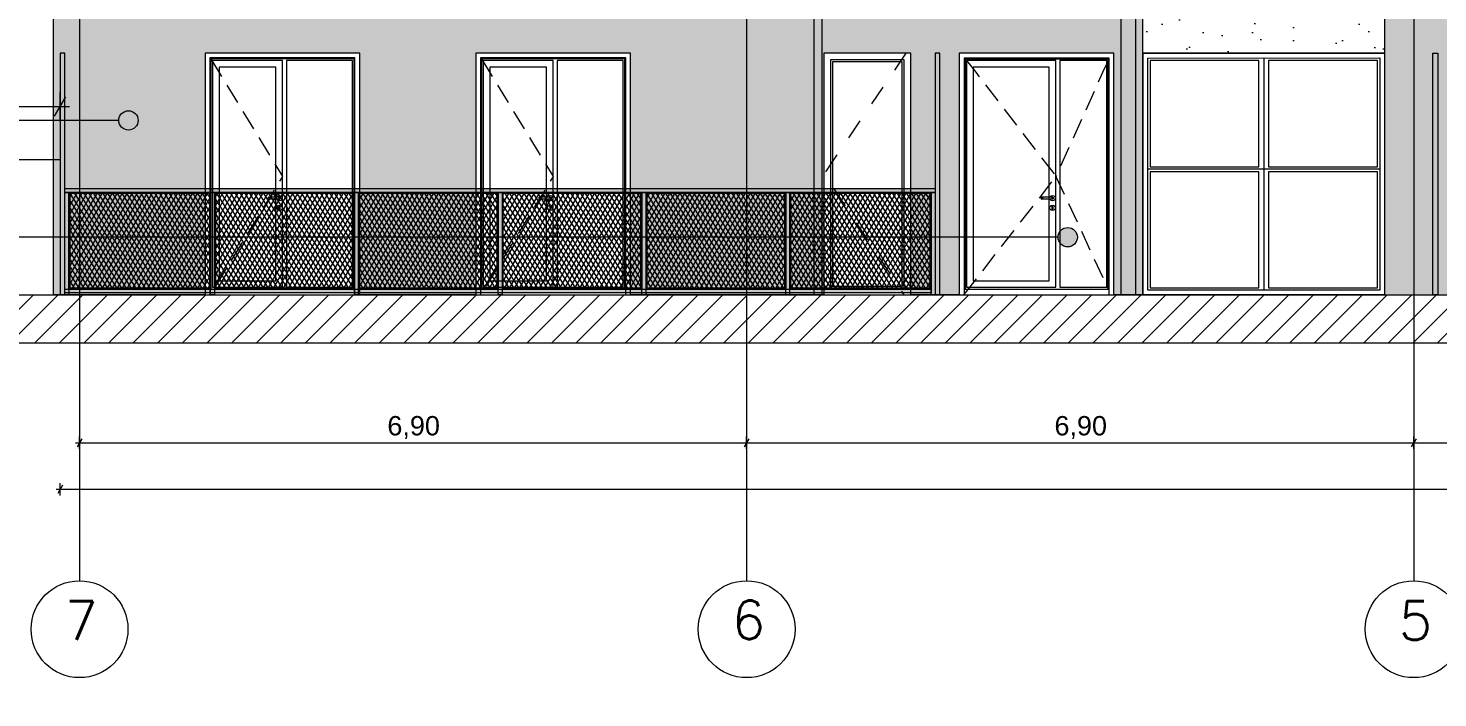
# Model space of a CAD drawing. Header units: metres. Extents: x 476297 to 476657, y 4620828 to 4621206.
# Drawn here: x 476609.47 to 476624.05, y 4621071.78 to 4621078.7 of the extents above; entities that cross this region are included whole.
import ezdxf

# ---------------------------------------------------------------- set-up
doc = ezdxf.new("R2010")
doc.units = ezdxf.units.M
doc.header["$MEASUREMENT"] = 0
doc.set_wipeout_variables(frame=1)
for name, pattern in [('Dashed', [0.423333, 0.211667, -0.211667]), ('Hidden Line', [0.3175, 0.211667, -0.105833]), ('Wipeout_Contour', [1, 0, -1])]:
    doc.linetypes.add(name, pattern=pattern)
for name, color, linetype in [('0_Pen_No__250', 7, 'Continuous'), ('0_Pen_No__7', 7, 'Continuous'), ('2D Drafting - General_Pen_No__7', 7, 'Continuous'), ('a-iataki_Pen_No__5_Pen_No__5', 7, 'Continuous'), ('New2D Drafting - General', 7, 'Continuous'), ('New2D Drafting - General_Pen_No__30_Pen_No__9_Pen_No__9', 7, 'Continuous'), ('NewStructural - Bearing', 7, 'Continuous'), ('Structural - Bearing_Pen_No__7_Pen_No__7', 7, 'Continuous'), ('zoma', 7, 'Continuous'), ('zoma_Pen_No__5', 7, 'Continuous'), ('zoma_Pen_No__5_Pen_No__5', 7, 'Continuous')]:
    doc.layers.add(name, color=color, linetype=linetype)
doc.styles.add('GENERATED_STYLE_2', font='arial.ttf')
doc.linetypes.add('Break', pattern='A,0,[1,A-1 áƒ¡áƒ\x90áƒ®áƒšáƒ˜ - áƒ›áƒ¨áƒ”áƒœáƒ”áƒ‘áƒšáƒ”áƒ‘áƒ¡1.Shx,S=0.015679,R=0,X=0,Y=0],-1.975557,0', length=1.975557)
doc.dimstyles.new('GENERATED_STYLE__1', dxfattribs={"dimtxt": 0.2, "dimasz": 0.064421, "dimexe": 0.18, "dimexo": 0.003, "dimgap": 0.09, "dimtad": 1, "dimtih": 1, "dimtoh": 1, "dimzin": 0, "dimdsep": 46, "dimtxsty": 'GENERATED_STYLE_2', "dimblk": 'ARROWHEAD_2', "dimblk1": 'ARROWHEAD_2', "dimblk2": 'ARROWHEAD_2', "dimcen": 0.09, "dimclrd": 142, "dimclre": 142, "dimclrt": 142, "dimadec": 0, "dimazin": 0, "dimtfac": 1, "dimtdec": 4, "dimtmove": 0, "dimatfit": 3, "dimfxl": 1, "dimtolj": 1, "dimtzin": 0, "dimarcsym": 0})
doc.dimstyles.new('GENERATED_STYLE__3', dxfattribs={"dimtxt": 0.3, "dimasz": 0.152, "dimexe": 0.18, "dimexo": 0.003, "dimgap": 0.09, "dimtad": 1, "dimtih": 1, "dimtoh": 1, "dimzin": 0, "dimdsep": 46, "dimtxsty": 'GENERATED_STYLE_2', "dimblk": 'ARROWHEAD_2', "dimblk1": 'ARROWHEAD_2', "dimblk2": 'ARROWHEAD_2', "dimcen": 0.09, "dimclrd": 1, "dimclre": 1, "dimclrt": 1, "dimadec": 0, "dimazin": 0, "dimtfac": 1, "dimtdec": 4, "dimtmove": 0, "dimatfit": 3, "dimfxl": 1, "dimtolj": 1, "dimtzin": 0, "dimarcsym": 0})
pattern_1 = [(60, (476844.52715, 4621385.791044), (-0.038971143, 0.0225), []), (122.833095, (476844.52715, 4621385.791044), (0.0368060797, 0.01875), [])]

# ---------------------------------------------------------------- blocks, each defined once
blk = doc.blocks.new('*D28', base_point=(476844.527, 4621385.791))
at = {"layer": 'zoma', "color": 142, "linetype": 'Continuous', "lineweight": 0, "transparency": 16777216}
for p, q in [((476610.021, 4621074.458), (476609.972, 4621074.373)), ((476609.997, 4621074.352), (476609.997, 4621074.479)), ((476616.921, 4621074.458), (476616.872, 4621074.373)), ((476616.897, 4621074.352), (476616.897, 4621074.479)), ((476609.955, 4621074.415), (476609.997, 4621074.415)), ((476609.997, 4621074.415), (476616.897, 4621074.415))]:
    blk.add_line(p, q, dxfattribs=at)
at = {"layer": 'zoma', "color": 142, "lineweight": 0, "transparency": 16777216, "insert": (476613.181, 4621074.455), "char_height": 0.2, "attachment_point": 7, "style": 'GENERATED_STYLE_2'}
blk.add_mtext('\\A1;{\\pql;\\fArial CYR|b0|i0|c204|p34;6,90}', dxfattribs=at)
blk = doc.blocks.new('ARROWHEAD_2')
at = {"color": 0, "linetype": 'Continuous', "lineweight": 0}
for p, q in [((0, 0), (-1, 0)), ((-0.378, -0.655), (0.378, 0.655))]:
    blk.add_line(p, q, dxfattribs=at)
blk = doc.blocks.new('*D29', base_point=(476844.527, 4621385.791))
at = {"layer": 'zoma', "color": 142, "linetype": 'Continuous', "lineweight": 0, "transparency": 16777216}
for p, q in [((476616.921, 4621074.458), (476616.872, 4621074.373)), ((476616.897, 4621074.352), (476616.897, 4621074.479)), ((476623.821, 4621074.458), (476623.772, 4621074.373)), ((476623.797, 4621074.352), (476623.797, 4621074.479)), ((476616.897, 4621074.415), (476623.797, 4621074.415))]:
    blk.add_line(p, q, dxfattribs=at)
at = {"layer": 'zoma', "color": 142, "lineweight": 0, "transparency": 16777216, "insert": (476620.081, 4621074.455), "char_height": 0.2, "attachment_point": 7, "style": 'GENERATED_STYLE_2'}
blk.add_mtext('\\A1;{\\pql;\\fArial CYR|b0|i0|c204|p34;6,90}', dxfattribs=at)
blk = doc.blocks.new('*D30', base_point=(476844.527, 4621385.791))
at = {"layer": 'zoma', "color": 142, "linetype": 'Continuous', "lineweight": 0, "transparency": 16777216}
for p, q in [((476623.821, 4621074.458), (476623.772, 4621074.373)), ((476623.797, 4621074.352), (476623.797, 4621074.479)), ((476630.721, 4621074.458), (476630.672, 4621074.373)), ((476630.697, 4621074.352), (476630.697, 4621074.479)), ((476623.797, 4621074.415), (476630.697, 4621074.415))]:
    blk.add_line(p, q, dxfattribs=at)
at = {"layer": 'zoma', "color": 142, "lineweight": 0, "transparency": 16777216, "insert": (476626.981, 4621074.455), "char_height": 0.2, "attachment_point": 7, "style": 'GENERATED_STYLE_2'}
blk.add_mtext('\\A1;{\\pql;\\fArial CYR|b0|i0|c204|p34;6,90}', dxfattribs=at)
blk = doc.blocks.new('*D34', base_point=(476844.527, 4621385.791))
at = {"layer": 'zoma', "color": 142, "linetype": 'Continuous', "lineweight": 0, "transparency": 16777216}
for p, q in [((476609.755, 4621073.935), (476609.797, 4621073.935)), ((476609.821, 4621073.977), (476609.772, 4621073.892)), ((476609.797, 4621073.871), (476609.797, 4621073.998)), ((476609.797, 4621073.935), (476651.597, 4621073.935)), ((476651.572, 4621073.892), (476651.621, 4621073.977)), ((476651.597, 4621073.871), (476651.597, 4621073.998)), ((476651.597, 4621073.935), (476651.638, 4621073.935))]:
    blk.add_line(p, q, dxfattribs=at)
at = {"layer": 'zoma', "color": 142, "lineweight": 0, "transparency": 16777216, "insert": (476630.355, 4621073.975), "char_height": 0.2, "attachment_point": 7, "style": 'GENERATED_STYLE_2'}
blk.add_mtext('\\A1;{\\pql;\\fArial CYR|b0|i0|c204|p34;41,80}', dxfattribs=at)
blk = doc.blocks.new('*D35', base_point=(476844.527, 4621385.791))
at = {"layer": 'zoma', "color": 1, "linetype": 'Continuous', "lineweight": 0, "transparency": 16777216}
for p, q in [((476606.981, 4621077.993), (476606.866, 4621077.793)), ((476606.923, 4621077.743), (476606.923, 4621078.043)), ((476609.739, 4621077.793), (476609.854, 4621077.993)), ((476609.797, 4621077.743), (476609.797, 4621078.043)), ((476606.826, 4621077.893), (476606.923, 4621077.893)), ((476606.923, 4621077.893), (476609.797, 4621077.893)), ((476609.797, 4621077.893), (476609.894, 4621077.893))]:
    blk.add_line(p, q, dxfattribs=at)
at = {"layer": 'zoma', "color": 1, "lineweight": 0, "transparency": 16777216, "insert": (476607.847, 4621077.953), "char_height": 0.3, "attachment_point": 7, "style": 'GENERATED_STYLE_2'}
blk.add_mtext('\\A1;{\\pql;\\fArial CYR|b0|i0|c204|p34;14.08}', dxfattribs=at)
blk = doc.blocks.new('Line_18', base_point=(476620.218, 4621076.542))
at = {"layer": 'zoma_Pen_No__5', "linetype": 'Continuous', "lineweight": 0}
blk.add_hatch(color=142, dxfattribs=at).paths.add_polyline_path([(476620.118, 4621076.542), (476620.125, 4621076.503), (476620.147, 4621076.471), (476620.179, 4621076.449), (476620.218, 4621076.442), (476620.256, 4621076.449), (476620.288, 4621076.471), (476620.31, 4621076.503), (476620.318, 4621076.542), (476620.31, 4621076.58), (476620.288, 4621076.612), (476620.256, 4621076.634), (476620.218, 4621076.642), (476620.179, 4621076.634), (476620.147, 4621076.612), (476620.125, 4621076.58)])
at = {"layer": 'zoma_Pen_No__5', "color": 142, "linetype": 'Continuous', "lineweight": 0}
blk.add_line((476620.118, 4621076.542), (476601.154, 4621076.542), dxfattribs=at)
blk.add_circle((476620.218, 4621076.542), 0.1, dxfattribs=at)
blk = doc.blocks.new('Line_54', base_point=(476610.503, 4621077.751))
at = {"layer": 'zoma_Pen_No__5', "linetype": 'Continuous', "lineweight": 0}
blk.add_hatch(color=142, dxfattribs=at).paths.add_polyline_path([(476610.403, 4621077.751), (476610.41, 4621077.712), (476610.432, 4621077.68), (476610.465, 4621077.658), (476610.503, 4621077.651), (476610.541, 4621077.658), (476610.574, 4621077.68), (476610.595, 4621077.712), (476610.603, 4621077.751), (476610.595, 4621077.789), (476610.574, 4621077.821), (476610.541, 4621077.843), (476610.503, 4621077.851), (476610.465, 4621077.843), (476610.432, 4621077.821), (476610.41, 4621077.789)])
at = {"layer": 'zoma_Pen_No__5', "color": 142, "linetype": 'Continuous', "lineweight": 0}
blk.add_line((476610.403, 4621077.751), (476601.184, 4621077.751), dxfattribs=at)
blk.add_circle((476610.503, 4621077.751), 0.1, dxfattribs=at)

msp = doc.modelspace()

# ---------------------------------------------------------------- hatches: boundary and pattern name
at = {"layer": '0_Pen_No__250', "linetype": 'Continuous', "lineweight": 0}
msp.add_hatch(color=250, dxfattribs=at).paths.add_polyline_path([(476617.676, 4621075.946), (476617.596, 4621075.946), (476617.596, 4621082.371), (476617.676, 4621082.371)])
at = {"layer": '2D Drafting - General_Pen_No__7', "linetype": 'Continuous', "lineweight": 0}
h = msp.add_hatch(dxfattribs=at)
h.set_pattern_fill('MASONRY_BLOCK', style=0, pattern_type=2)
h.set_pattern_definition([(45, (476844.52715, 4621385.79104), (-0.12727922, 0.12727922), [])])
h.paths.add_polyline_path([(476604.883, 4621075.446), (476604.883, 4621075.946), (476656.923, 4621075.946), (476656.923, 4621075.446)])
at = {"layer": 'New2D Drafting - General', "linetype": 'Continuous', "lineweight": 0}
h = msp.add_hatch(dxfattribs=at)
h.set_pattern_fill('BATT_INSULATION', style=0, pattern_type=2)
h.set_pattern_definition(pattern_1)
h.paths.add_polyline_path([(476611.343, 4621076.996), (476609.896, 4621076.996), (476609.896, 4621076.015), (476611.343, 4621076.015)])
h = msp.add_hatch(dxfattribs=at)
h.set_pattern_fill('BATT_INSULATION', style=0, pattern_type=2)
h.set_pattern_definition(pattern_1)
h.paths.add_polyline_path([(476612.83, 4621076.996), (476611.403, 4621076.996), (476611.403, 4621076.015), (476612.83, 4621076.015)])
h = msp.add_hatch(dxfattribs=at)
h.set_pattern_fill('BATT_INSULATION', style=0, pattern_type=2)
h.set_pattern_definition(pattern_1)
h.paths.add_polyline_path([(476614.317, 4621076.996), (476612.89, 4621076.996), (476612.89, 4621076.015), (476614.317, 4621076.015)])
h = msp.add_hatch(dxfattribs=at)
h.set_pattern_fill('BATT_INSULATION', style=0, pattern_type=2)
h.set_pattern_definition(pattern_1)
h.paths.add_polyline_path([(476615.804, 4621076.996), (476614.377, 4621076.996), (476614.377, 4621076.015), (476615.804, 4621076.015)])
h = msp.add_hatch(dxfattribs=at)
h.set_pattern_fill('BATT_INSULATION', style=0, pattern_type=2)
h.set_pattern_definition(pattern_1)
h.paths.add_polyline_path([(476617.291, 4621076.015), (476617.291, 4621076.996), (476615.864, 4621076.996), (476615.864, 4621076.015)])
h = msp.add_hatch(dxfattribs=at)
h.set_pattern_fill('BATT_INSULATION', style=0, pattern_type=2)
h.set_pattern_definition(pattern_1)
h.paths.add_polyline_path([(476618.796, 4621076.996), (476617.351, 4621076.996), (476617.351, 4621076.015), (476618.796, 4621076.015)])
at = {"layer": 'New2D Drafting - General_Pen_No__30_Pen_No__9_Pen_No__9', "linetype": 'Continuous', "lineweight": 0}
for color, points in [(255, [(476620.921, 4621075.946), (476620.771, 4621075.946), (476620.771, 4621085.246), (476620.921, 4621085.246)]), (252, [(476611.296, 4621079.145), (476612.996, 4621079.145), (476612.996, 4621078.866), (476617.396, 4621078.866), (476617.396, 4621079.145), (476619.046, 4621079.145), (476619.046, 4621078.866), (476620.746, 4621078.866), (476620.746, 4621079.145), (476620.996, 4621079.145), (476620.996, 4621078.446), (476620.996, 4621078.446), (476620.996, 4621075.946), (476620.696, 4621075.946), (476620.696, 4621075.946), (476620.696, 4621078.446), (476619.096, 4621078.446), (476619.096, 4621075.946), (476619.096, 4621075.946), (476618.596, 4621075.946), (476618.596, 4621078.446), (476617.696, 4621078.446), (476617.696, 4621075.946), (476615.696, 4621075.946), (476615.696, 4621078.446), (476614.096, 4621078.446), (476614.096, 4621075.946), (476612.896, 4621075.946), (476612.896, 4621078.446), (476611.296, 4621078.446), (476611.296, 4621075.946), (476609.726, 4621075.946), (476609.726, 4621079.145)]), (252, [(476623.496, 4621079.145), (476623.496, 4621075.945), (476625.096, 4621075.945), (476625.096, 4621078.445), (476626.696, 4621078.445), (476626.696, 4621075.945), (476627.496, 4621075.945), (476627.496, 4621078.445), (476629.096, 4621078.445), (476629.096, 4621075.945), (476632.296, 4621075.945), (476632.296, 4621078.445), (476633.896, 4621078.445), (476633.896, 4621075.945), (476634.696, 4621075.945), (476634.696, 4621078.445), (476636.296, 4621078.445), (476636.296, 4621075.945), (476637.896, 4621075.945), (476637.896, 4621078.445), (476637.896, 4621078.446), (476637.896, 4621079.145), (476635.696, 4621079.145), (476635.696, 4621078.866), (476631.296, 4621078.866), (476631.296, 4621079.145), (476630.096, 4621079.145), (476630.096, 4621078.866), (476625.696, 4621078.866), (476625.696, 4621079.145)]), (255, [(476609.796, 4621078.446), (476609.796, 4621075.946), (476609.846, 4621075.946), (476609.846, 4621078.446)]), (255, [(476618.846, 4621078.446), (476618.846, 4621075.946), (476618.896, 4621075.946), (476618.896, 4621078.446)]), (255, [(476624.046, 4621078.446), (476624.046, 4621075.946), (476623.996, 4621075.946), (476623.996, 4621078.446)]), (255, [(476618.846, 4621077.046), (476618.846, 4621077.006), (476609.846, 4621077.006), (476609.846, 4621077.046)]), (255, [(476609.886, 4621075.946), (476609.846, 4621075.946), (476609.846, 4621077.006), (476609.886, 4621077.006)]), (255, [(476609.886, 4621077.006), (476609.896, 4621076.996), (476609.896, 4621076.015), (476609.886, 4621076.005)]), (255, [(476609.896, 4621076.996), (476609.886, 4621077.006), (476611.353, 4621077.006), (476611.343, 4621076.996)]), (255, [(476611.353, 4621076.005), (476611.343, 4621076.015), (476611.343, 4621076.996), (476611.353, 4621077.006)]), (255, [(476611.393, 4621075.945), (476611.353, 4621075.945), (476611.353, 4621077.006), (476611.393, 4621077.006)]), (255, [(476611.393, 4621076.005), (476611.403, 4621076.015), (476611.403, 4621076.996), (476611.393, 4621077.006)]), (255, [(476611.403, 4621076.996), (476611.393, 4621077.006), (476612.84, 4621077.006), (476612.83, 4621076.996)]), (255, [(476612.84, 4621076.005), (476612.83, 4621076.015), (476612.83, 4621076.996), (476612.84, 4621077.006)]), (255, [(476612.88, 4621075.945), (476612.84, 4621075.945), (476612.84, 4621077.006), (476612.88, 4621077.006)]), (255, [(476612.88, 4621076.005), (476612.89, 4621076.015), (476612.89, 4621076.996), (476612.88, 4621077.006)]), (255, [(476612.89, 4621076.996), (476612.88, 4621077.006), (476614.327, 4621077.006), (476614.317, 4621076.996)]), (255, [(476614.327, 4621076.005), (476614.317, 4621076.015), (476614.317, 4621076.996), (476614.327, 4621077.006)]), (255, [(476614.367, 4621075.945), (476614.327, 4621075.945), (476614.327, 4621077.006), (476614.367, 4621077.006)]), (255, [(476614.367, 4621076.005), (476614.377, 4621076.015), (476614.377, 4621076.996), (476614.367, 4621077.006)]), (255, [(476614.377, 4621076.996), (476614.367, 4621077.006), (476615.814, 4621077.006), (476615.804, 4621076.996)]), (255, [(476615.814, 4621076.005), (476615.804, 4621076.015), (476615.804, 4621076.996), (476615.814, 4621077.006)]), (255, [(476615.854, 4621075.945), (476615.814, 4621075.945), (476615.814, 4621077.006), (476615.854, 4621077.006)]), (255, [(476615.854, 4621076.005), (476615.864, 4621076.015), (476615.864, 4621076.996), (476615.854, 4621077.006)]), (255, [(476615.864, 4621076.996), (476615.854, 4621077.006), (476617.301, 4621077.006), (476617.291, 4621076.996)]), (255, [(476617.301, 4621076.005), (476617.291, 4621076.015), (476617.291, 4621076.996), (476617.301, 4621077.006)]), (255, [(476617.341, 4621075.945), (476617.301, 4621075.945), (476617.301, 4621077.006), (476617.341, 4621077.006)]), (255, [(476617.341, 4621076.005), (476617.351, 4621076.015), (476617.351, 4621076.996), (476617.341, 4621077.006)]), (255, [(476617.341, 4621077.006), (476618.806, 4621077.006), (476618.796, 4621076.996), (476617.351, 4621076.996)]), (255, [(476618.806, 4621076.005), (476618.796, 4621076.015), (476618.796, 4621076.996), (476618.806, 4621077.006)]), (255, [(476618.846, 4621075.946), (476618.806, 4621075.946), (476618.806, 4621077.006), (476618.846, 4621077.006)]), (255, [(476618.806, 4621076.006), (476618.806, 4621075.966), (476609.846, 4621075.966), (476609.846, 4621076.006)]), (255, [(476609.896, 4621076.015), (476609.886, 4621076.005), (476611.353, 4621076.005), (476611.343, 4621076.015)]), (255, [(476611.403, 4621076.015), (476611.393, 4621076.005), (476612.84, 4621076.005), (476612.83, 4621076.015)]), (255, [(476612.89, 4621076.015), (476612.88, 4621076.005), (476614.327, 4621076.005), (476614.317, 4621076.015)]), (255, [(476614.377, 4621076.015), (476614.367, 4621076.005), (476615.814, 4621076.005), (476615.804, 4621076.015)]), (255, [(476615.864, 4621076.015), (476615.854, 4621076.005), (476617.301, 4621076.005), (476617.291, 4621076.015)]), (255, [(476617.351, 4621076.015), (476617.341, 4621076.005), (476618.806, 4621076.005), (476618.796, 4621076.015)])]:
    msp.add_hatch(color=color, dxfattribs=at).paths.add_polyline_path(points)

# ---------------------------------------------------------------- linework, layer by layer
at = {"layer": '0_Pen_No__250', "color": 7, "linetype": 'Continuous', "lineweight": 0, "flags": 128}
msp.add_lwpolyline([(476617.676, 4621075.946), (476617.596, 4621075.946), (476617.596, 4621082.371), (476617.676, 4621082.371)], close=True, dxfattribs=at)
at = {"layer": '0_Pen_No__7', "color": 7, "linetype": 'Continuous', "lineweight": 0, "flags": 128}
msp.add_lwpolyline([(476623.496, 4621077.545), (476623.496, 4621075.945), (476620.996, 4621075.945), (476620.996, 4621077.545), (476620.996, 4621077.545)], dxfattribs=at)
at = {"layer": '2D Drafting - General_Pen_No__7', "color": 7, "linetype": 'Continuous', "lineweight": 0, "flags": 128}
for points in [[(476611.3, 4621075.946), (476612.896, 4621075.946), (476612.896, 4621078.446), (476611.296, 4621078.446)], [(476611.296, 4621078.446), (476611.296, 4621075.946), (476611.3, 4621075.946)], [(476614.1, 4621075.946), (476615.696, 4621075.946), (476615.696, 4621078.446), (476614.096, 4621078.446)], [(476614.096, 4621078.446), (476614.096, 4621075.946), (476614.1, 4621075.946)], [(476619.101, 4621075.946), (476620.696, 4621075.946), (476620.697, 4621078.245), (476620.697, 4621078.446), (476619.097, 4621078.446), (476619.097, 4621078.245)], [(476619.097, 4621078.245), (476619.097, 4621075.946), (476619.101, 4621075.946)]]:
    msp.add_lwpolyline(points, dxfattribs=at)
for points in [[(476612.846, 4621078.396), (476611.346, 4621078.396), (476611.346, 4621075.946), (476612.846, 4621075.946)], [(476612.836, 4621078.386), (476611.356, 4621078.386), (476611.356, 4621076.006), (476612.836, 4621076.006)], [(476615.646, 4621078.396), (476614.146, 4621078.396), (476614.146, 4621075.946), (476615.646, 4621075.946)], [(476615.636, 4621078.386), (476614.156, 4621078.386), (476614.156, 4621076.006), (476615.636, 4621076.006)], [(476618.596, 4621078.446), (476617.696, 4621078.446), (476617.696, 4621075.946), (476618.596, 4621075.946)], [(476619.147, 4621078.245), (476619.147, 4621075.946), (476620.647, 4621075.946), (476620.647, 4621078.245), (476620.647, 4621078.395), (476619.147, 4621078.395)], [(476620.496, 4621076.006), (476620.637, 4621076.006), (476620.637, 4621078.245), (476620.637, 4621078.385), (476619.157, 4621078.385), (476619.157, 4621078.245), (476619.157, 4621076.006)], [(476612.096, 4621078.371), (476611.371, 4621078.371), (476611.371, 4621076.026), (476612.096, 4621076.026)], [(476612.026, 4621078.301), (476611.441, 4621078.301), (476611.441, 4621076.091), (476612.026, 4621076.091)], [(476612.821, 4621078.371), (476612.136, 4621078.371), (476612.136, 4621076.026), (476612.821, 4621076.026)], [(476614.896, 4621078.371), (476614.171, 4621078.371), (476614.171, 4621076.026), (476614.896, 4621076.026)], [(476614.826, 4621078.301), (476614.241, 4621078.301), (476614.241, 4621076.091), (476614.826, 4621076.091)], [(476615.621, 4621078.371), (476614.936, 4621078.371), (476614.936, 4621076.026), (476615.621, 4621076.026)], [(476618.526, 4621078.376), (476617.766, 4621078.376), (476617.766, 4621076.016), (476618.526, 4621076.016)], [(476618.506, 4621078.356), (476617.786, 4621078.356), (476617.786, 4621076.036), (476618.506, 4621076.036)], [(476620.097, 4621078.245), (476620.097, 4621078.37), (476619.172, 4621078.37), (476619.172, 4621078.245), (476619.172, 4621076.026), (476620.097, 4621076.026), (476620.097, 4621077.171)], [(476620.027, 4621078.245), (476620.027, 4621078.3), (476619.242, 4621078.3), (476619.242, 4621078.245), (476619.242, 4621076.091), (476620.027, 4621076.091)], [(476620.496, 4621076.026), (476620.622, 4621076.026), (476620.622, 4621078.245), (476620.622, 4621078.37), (476620.137, 4621078.37), (476620.137, 4621078.245), (476620.137, 4621076.026)], [(476604.883, 4621075.446), (476604.883, 4621075.946), (476656.923, 4621075.946), (476656.923, 4621075.446)]]:
    msp.add_lwpolyline(points, close=True, dxfattribs=at)
at = {"layer": '2D Drafting - General_Pen_No__7', "color": 7, "linetype": 'Hidden Line', "lineweight": 0, "flags": 128}
for points in [[(476611.356, 4621078.386), (476612.096, 4621077.171), (476611.347, 4621075.947)], [(476614.156, 4621078.386), (476614.896, 4621077.171), (476614.147, 4621075.947)], [(476619.172, 4621078.37), (476619.267, 4621078.248), (476620.097, 4621077.171), (476619.144, 4621075.95)], [(476620.622, 4621078.339), (476620.579, 4621078.245), (476620.097, 4621077.171), (476620.637, 4621076.006)]]:
    msp.add_lwpolyline(points, dxfattribs=at)
at = {"layer": '2D Drafting - General_Pen_No__7', "color": 7, "linetype": 'Dashed', "lineweight": 0, "flags": 128}
msp.add_lwpolyline([(476618.545, 4621078.446), (476617.697, 4621077.197), (476618.524, 4621075.946)], dxfattribs=at)
at = {"layer": 'New2D Drafting - General', "color": 7, "linetype": 'Continuous', "lineweight": 0, "flags": 128}
for points in [[(476611.343, 4621076.996), (476609.896, 4621076.996), (476609.896, 4621076.015), (476611.343, 4621076.015)], [(476612.83, 4621076.996), (476611.403, 4621076.996), (476611.403, 4621076.015), (476612.83, 4621076.015)], [(476614.317, 4621076.996), (476612.89, 4621076.996), (476612.89, 4621076.015), (476614.317, 4621076.015)], [(476615.804, 4621076.996), (476614.377, 4621076.996), (476614.377, 4621076.015), (476615.804, 4621076.015)], [(476617.291, 4621076.015), (476617.291, 4621076.996), (476615.864, 4621076.996), (476615.864, 4621076.015)], [(476618.796, 4621076.996), (476617.351, 4621076.996), (476617.351, 4621076.015), (476618.796, 4621076.015)]]:
    msp.add_lwpolyline(points, close=True, dxfattribs=at)
at = {"layer": 'New2D Drafting - General_Pen_No__30_Pen_No__9_Pen_No__9', "color": 7, "linetype": 'Continuous', "lineweight": 0, "flags": 128}
for points in [[(476620.921, 4621075.946), (476620.771, 4621075.946), (476620.771, 4621085.246), (476620.921, 4621085.246)], [(476609.796, 4621078.446), (476609.796, 4621075.946), (476609.846, 4621075.946), (476609.846, 4621078.446)], [(476618.846, 4621078.446), (476618.846, 4621075.946), (476618.896, 4621075.946), (476618.896, 4621078.446)], [(476624.046, 4621078.446), (476624.046, 4621075.946), (476623.996, 4621075.946), (476623.996, 4621078.446)], [(476618.846, 4621077.046), (476618.846, 4621077.006), (476609.846, 4621077.006), (476609.846, 4621077.046)], [(476609.886, 4621075.946), (476609.846, 4621075.946), (476609.846, 4621077.006), (476609.886, 4621077.006)], [(476609.886, 4621077.006), (476609.896, 4621076.996), (476609.896, 4621076.015), (476609.886, 4621076.005)], [(476609.896, 4621076.996), (476609.886, 4621077.006), (476611.353, 4621077.006), (476611.343, 4621076.996)], [(476611.353, 4621076.005), (476611.343, 4621076.015), (476611.343, 4621076.996), (476611.353, 4621077.006)], [(476611.393, 4621075.945), (476611.353, 4621075.945), (476611.353, 4621077.006), (476611.393, 4621077.006)], [(476611.393, 4621076.005), (476611.403, 4621076.015), (476611.403, 4621076.996), (476611.393, 4621077.006)], [(476611.403, 4621076.996), (476611.393, 4621077.006), (476612.84, 4621077.006), (476612.83, 4621076.996)], [(476612.84, 4621076.005), (476612.83, 4621076.015), (476612.83, 4621076.996), (476612.84, 4621077.006)], [(476612.88, 4621075.945), (476612.84, 4621075.945), (476612.84, 4621077.006), (476612.88, 4621077.006)], [(476612.88, 4621076.005), (476612.89, 4621076.015), (476612.89, 4621076.996), (476612.88, 4621077.006)], [(476612.89, 4621076.996), (476612.88, 4621077.006), (476614.327, 4621077.006), (476614.317, 4621076.996)], [(476614.327, 4621076.005), (476614.317, 4621076.015), (476614.317, 4621076.996), (476614.327, 4621077.006)], [(476614.367, 4621075.945), (476614.327, 4621075.945), (476614.327, 4621077.006), (476614.367, 4621077.006)], [(476614.367, 4621076.005), (476614.377, 4621076.015), (476614.377, 4621076.996), (476614.367, 4621077.006)], [(476614.377, 4621076.996), (476614.367, 4621077.006), (476615.814, 4621077.006), (476615.804, 4621076.996)], [(476615.814, 4621076.005), (476615.804, 4621076.015), (476615.804, 4621076.996), (476615.814, 4621077.006)], [(476615.854, 4621075.945), (476615.814, 4621075.945), (476615.814, 4621077.006), (476615.854, 4621077.006)], [(476615.854, 4621076.005), (476615.864, 4621076.015), (476615.864, 4621076.996), (476615.854, 4621077.006)], [(476615.864, 4621076.996), (476615.854, 4621077.006), (476617.301, 4621077.006), (476617.291, 4621076.996)], [(476617.301, 4621076.005), (476617.291, 4621076.015), (476617.291, 4621076.996), (476617.301, 4621077.006)], [(476617.341, 4621075.945), (476617.301, 4621075.945), (476617.301, 4621077.006), (476617.341, 4621077.006)], [(476617.341, 4621076.005), (476617.351, 4621076.015), (476617.351, 4621076.996), (476617.341, 4621077.006)], [(476617.341, 4621077.006), (476618.806, 4621077.006), (476618.796, 4621076.996), (476617.351, 4621076.996)], [(476618.806, 4621076.005), (476618.796, 4621076.015), (476618.796, 4621076.996), (476618.806, 4621077.006)], [(476618.846, 4621075.946), (476618.806, 4621075.946), (476618.806, 4621077.006), (476618.846, 4621077.006)], [(476618.806, 4621076.006), (476618.806, 4621075.966), (476609.846, 4621075.966), (476609.846, 4621076.006)], [(476609.896, 4621076.015), (476609.886, 4621076.005), (476611.353, 4621076.005), (476611.343, 4621076.015)], [(476611.403, 4621076.015), (476611.393, 4621076.005), (476612.84, 4621076.005), (476612.83, 4621076.015)], [(476612.89, 4621076.015), (476612.88, 4621076.005), (476614.327, 4621076.005), (476614.317, 4621076.015)], [(476614.377, 4621076.015), (476614.367, 4621076.005), (476615.814, 4621076.005), (476615.804, 4621076.015)], [(476615.864, 4621076.015), (476615.854, 4621076.005), (476617.301, 4621076.005), (476617.291, 4621076.015)], [(476617.351, 4621076.015), (476617.341, 4621076.005), (476618.806, 4621076.005), (476618.796, 4621076.015)]]:
    msp.add_lwpolyline(points, close=True, dxfattribs=at)
for points in [[(476620.996, 4621079.145), (476620.996, 4621078.446), (476620.996, 4621078.446), (476620.996, 4621075.946), (476620.696, 4621075.946), (476620.696, 4621075.946), (476620.696, 4621078.446), (476619.096, 4621078.446), (476619.096, 4621075.946), (476619.096, 4621075.946), (476618.596, 4621075.946), (476618.596, 4621078.446), (476617.696, 4621078.446), (476617.696, 4621075.946), (476615.696, 4621075.946), (476615.696, 4621078.446), (476614.096, 4621078.446), (476614.096, 4621075.946), (476612.896, 4621075.946), (476612.896, 4621078.446), (476611.296, 4621078.446), (476611.296, 4621075.946), (476609.726, 4621075.946), (476609.726, 4621079.145)], [(476625.696, 4621079.145), (476623.496, 4621079.145), (476623.496, 4621075.945), (476625.096, 4621075.945)]]:
    msp.add_lwpolyline(points, dxfattribs=at)
at = {"layer": 'NewStructural - Bearing', "color": 1, "linetype": 'Break', "lineweight": 0}
msp.add_line((476606.923, 4621077.345), (476609.797, 4621077.345), dxfattribs=at)
at = {"layer": 'NewStructural - Bearing', "color": 7, "linetype": 'Continuous', "lineweight": 0}
for p, q in [((476611.948, 4621076.953), (476611.945, 4621076.946)), ((476611.945, 4621076.946), (476611.948, 4621076.939)), ((476611.95, 4621076.953), (476611.947, 4621076.946)), ((476611.947, 4621076.946), (476611.95, 4621076.939)), ((476611.955, 4621076.956), (476611.948, 4621076.953)), ((476611.948, 4621076.939), (476611.955, 4621076.936)), ((476611.955, 4621076.953), (476611.952, 4621076.946)), ((476611.952, 4621076.946), (476611.955, 4621076.939)), ((476611.956, 4621076.956), (476611.955, 4621076.956)), ((476611.956, 4621076.936), (476611.955, 4621076.936)), ((476611.96, 4621076.956), (476611.956, 4621076.956)), ((476611.96, 4621076.936), (476611.956, 4621076.936)), ((476611.965, 4621076.956), (476611.96, 4621076.956)), ((476611.965, 4621076.936), (476611.96, 4621076.936)), ((476611.962, 4621076.953), (476611.961, 4621076.946)), ((476611.961, 4621076.946), (476611.962, 4621076.939)), ((476611.97, 4621076.956), (476611.965, 4621076.956)), ((476611.97, 4621076.936), (476611.965, 4621076.936)), ((476612.05, 4621076.956), (476611.97, 4621076.956)), ((476612.05, 4621076.936), (476611.97, 4621076.936)), ((476612.041, 4621076.956), (476612.042, 4621076.959)), ((476612.042, 4621076.932), (476612.041, 4621076.936)), ((476612.042, 4621076.959), (476612.052, 4621076.969)), ((476612.052, 4621076.922), (476612.042, 4621076.932)), ((476612.056, 4621076.956), (476612.05, 4621076.956)), ((476612.056, 4621076.936), (476612.05, 4621076.936)), ((476612.052, 4621076.969), (476612.065, 4621076.973)), ((476612.061, 4621076.956), (476612.056, 4621076.956)), ((476612.061, 4621076.936), (476612.056, 4621076.936)), ((476612.059, 4621076.953), (476612.06, 4621076.946)), ((476612.06, 4621076.946), (476612.059, 4621076.939)), ((476612.064, 4621076.956), (476612.061, 4621076.956)), ((476612.064, 4621076.936), (476612.061, 4621076.936)), ((476612.065, 4621076.956), (476612.064, 4621076.956)), ((476612.065, 4621076.936), (476612.064, 4621076.936)), ((476612.065, 4621076.973), (476612.079, 4621076.969)), ((476612.065, 4621076.956), (476612.072, 4621076.953)), ((476612.072, 4621076.939), (476612.065, 4621076.936)), ((476612.066, 4621076.953), (476612.068, 4621076.946)), ((476612.068, 4621076.946), (476612.066, 4621076.939)), ((476612.071, 4621076.953), (476612.074, 4621076.946)), ((476612.074, 4621076.946), (476612.071, 4621076.939)), ((476612.072, 4621076.953), (476612.075, 4621076.946)), ((476612.075, 4621076.946), (476612.072, 4621076.939)), ((476612.079, 4621076.969), (476612.089, 4621076.959)), ((476612.089, 4621076.932), (476612.079, 4621076.922)), ((476612.089, 4621076.959), (476612.092, 4621076.946)), ((476612.092, 4621076.946), (476612.089, 4621076.932)), ((476614.748, 4621076.953), (476614.745, 4621076.946)), ((476614.745, 4621076.946), (476614.748, 4621076.939)), ((476614.75, 4621076.953), (476614.747, 4621076.946)), ((476614.747, 4621076.946), (476614.75, 4621076.939)), ((476614.755, 4621076.956), (476614.748, 4621076.953)), ((476614.748, 4621076.939), (476614.755, 4621076.936)), ((476614.755, 4621076.953), (476614.752, 4621076.946)), ((476614.752, 4621076.946), (476614.755, 4621076.939)), ((476614.756, 4621076.956), (476614.755, 4621076.956)), ((476614.756, 4621076.936), (476614.755, 4621076.936)), ((476614.76, 4621076.956), (476614.756, 4621076.956)), ((476614.76, 4621076.936), (476614.756, 4621076.936)), ((476614.764, 4621076.956), (476614.76, 4621076.956)), ((476614.764, 4621076.936), (476614.76, 4621076.936)), ((476614.762, 4621076.953), (476614.761, 4621076.946)), ((476614.761, 4621076.946), (476614.762, 4621076.939)), ((476614.77, 4621076.956), (476614.764, 4621076.956)), ((476614.77, 4621076.936), (476614.764, 4621076.936)), ((476614.85, 4621076.956), (476614.77, 4621076.956)), ((476614.85, 4621076.936), (476614.77, 4621076.936)), ((476614.841, 4621076.956), (476614.842, 4621076.959)), ((476614.842, 4621076.932), (476614.841, 4621076.936)), ((476614.842, 4621076.959), (476614.852, 4621076.969)), ((476614.852, 4621076.922), (476614.842, 4621076.932)), ((476614.856, 4621076.956), (476614.85, 4621076.956)), ((476614.856, 4621076.936), (476614.85, 4621076.936)), ((476614.852, 4621076.969), (476614.865, 4621076.973)), ((476614.861, 4621076.956), (476614.856, 4621076.956)), ((476614.861, 4621076.936), (476614.856, 4621076.936)), ((476614.859, 4621076.953), (476614.86, 4621076.946)), ((476614.86, 4621076.946), (476614.859, 4621076.939)), ((476614.864, 4621076.956), (476614.861, 4621076.956)), ((476614.864, 4621076.936), (476614.861, 4621076.936)), ((476614.865, 4621076.956), (476614.864, 4621076.956)), ((476614.865, 4621076.936), (476614.864, 4621076.936)), ((476614.865, 4621076.973), (476614.879, 4621076.969)), ((476614.865, 4621076.956), (476614.872, 4621076.953)), ((476614.872, 4621076.939), (476614.865, 4621076.936)), ((476614.866, 4621076.953), (476614.868, 4621076.946)), ((476614.868, 4621076.946), (476614.866, 4621076.939)), ((476614.871, 4621076.953), (476614.874, 4621076.946)), ((476614.874, 4621076.946), (476614.871, 4621076.939)), ((476614.872, 4621076.953), (476614.875, 4621076.946)), ((476614.875, 4621076.946), (476614.872, 4621076.939)), ((476614.879, 4621076.969), (476614.889, 4621076.959)), ((476614.889, 4621076.932), (476614.879, 4621076.922)), ((476614.889, 4621076.959), (476614.892, 4621076.946)), ((476614.892, 4621076.946), (476614.889, 4621076.932)), ((476619.943, 4621076.952), (476619.94, 4621076.945)), ((476619.94, 4621076.945), (476619.943, 4621076.938)), ((476619.945, 4621076.952), (476619.942, 4621076.945)), ((476619.942, 4621076.945), (476619.945, 4621076.938)), ((476619.95, 4621076.955), (476619.943, 4621076.952)), ((476619.943, 4621076.938), (476619.95, 4621076.935)), ((476619.95, 4621076.952), (476619.948, 4621076.945)), ((476619.948, 4621076.945), (476619.95, 4621076.938)), ((476619.952, 4621076.955), (476619.95, 4621076.955)), ((476619.952, 4621076.935), (476619.95, 4621076.935)), ((476619.955, 4621076.955), (476619.952, 4621076.955)), ((476619.955, 4621076.935), (476619.952, 4621076.935)), ((476619.96, 4621076.955), (476619.955, 4621076.955)), ((476619.96, 4621076.935), (476619.955, 4621076.935)), ((476619.957, 4621076.952), (476619.956, 4621076.945)), ((476619.956, 4621076.945), (476619.957, 4621076.938)), ((476619.965, 4621076.955), (476619.96, 4621076.955)), ((476619.965, 4621076.935), (476619.96, 4621076.935)), ((476620.045, 4621076.955), (476619.965, 4621076.955)), ((476620.045, 4621076.935), (476619.965, 4621076.935)), ((476620.036, 4621076.955), (476620.037, 4621076.959)), ((476620.037, 4621076.932), (476620.036, 4621076.935)), ((476620.037, 4621076.959), (476620.047, 4621076.969)), ((476620.047, 4621076.922), (476620.037, 4621076.932)), ((476620.051, 4621076.955), (476620.045, 4621076.955)), ((476620.051, 4621076.935), (476620.045, 4621076.935)), ((476620.047, 4621076.969), (476620.06, 4621076.972)), ((476620.056, 4621076.955), (476620.051, 4621076.955)), ((476620.056, 4621076.935), (476620.051, 4621076.935)), ((476620.054, 4621076.952), (476620.055, 4621076.945)), ((476620.055, 4621076.945), (476620.054, 4621076.938)), ((476620.059, 4621076.955), (476620.056, 4621076.955)), ((476620.059, 4621076.935), (476620.056, 4621076.935)), ((476620.06, 4621076.955), (476620.059, 4621076.955)), ((476620.06, 4621076.935), (476620.059, 4621076.935)), ((476620.06, 4621076.972), (476620.074, 4621076.969)), ((476620.06, 4621076.955), (476620.067, 4621076.952)), ((476620.067, 4621076.938), (476620.06, 4621076.935)), ((476620.061, 4621076.952), (476620.063, 4621076.945)), ((476620.063, 4621076.945), (476620.061, 4621076.938)), ((476620.066, 4621076.952), (476620.069, 4621076.945)), ((476620.069, 4621076.945), (476620.066, 4621076.938)), ((476620.067, 4621076.952), (476620.07, 4621076.945)), ((476620.07, 4621076.945), (476620.067, 4621076.938)), ((476620.074, 4621076.969), (476620.084, 4621076.959)), ((476620.084, 4621076.932), (476620.074, 4621076.922)), ((476620.084, 4621076.959), (476620.087, 4621076.945)), ((476620.087, 4621076.945), (476620.084, 4621076.932)), ((476612.038, 4621076.846), (476612.042, 4621076.859)), ((476612.042, 4621076.832), (476612.038, 4621076.846)), ((476612.042, 4621076.859), (476612.052, 4621076.869)), ((476612.052, 4621076.822), (476612.042, 4621076.832)), ((476612.065, 4621076.919), (476612.052, 4621076.922)), ((476612.052, 4621076.869), (476612.065, 4621076.873)), ((476612.065, 4621076.819), (476612.052, 4621076.822)), ((476612.059, 4621076.857), (476612.058, 4621076.855)), ((476612.058, 4621076.855), (476612.06, 4621076.85)), ((476612.059, 4621076.857), (476612.06, 4621076.861)), ((476612.065, 4621076.863), (476612.06, 4621076.861)), ((476612.06, 4621076.85), (476612.06, 4621076.848)), ((476612.06, 4621076.848), (476612.06, 4621076.846)), ((476612.06, 4621076.846), (476612.06, 4621076.843)), ((476612.06, 4621076.843), (476612.06, 4621076.837)), ((476612.06, 4621076.837), (476612.06, 4621076.833)), ((476612.06, 4621076.833), (476612.062, 4621076.83)), ((476612.062, 4621076.83), (476612.065, 4621076.828)), ((476612.079, 4621076.922), (476612.065, 4621076.919)), ((476612.065, 4621076.873), (476612.079, 4621076.869)), ((476612.071, 4621076.861), (476612.065, 4621076.863)), ((476612.065, 4621076.828), (476612.069, 4621076.83)), ((476612.079, 4621076.822), (476612.065, 4621076.819)), ((476612.069, 4621076.83), (476612.07, 4621076.833)), ((476612.07, 4621076.85), (476612.073, 4621076.855)), ((476612.07, 4621076.848), (476612.07, 4621076.85)), ((476612.07, 4621076.848), (476612.07, 4621076.846)), ((476612.07, 4621076.846), (476612.07, 4621076.843)), ((476612.07, 4621076.843), (476612.07, 4621076.837)), ((476612.07, 4621076.837), (476612.07, 4621076.833)), ((476612.072, 4621076.857), (476612.071, 4621076.861)), ((476612.072, 4621076.857), (476612.073, 4621076.855)), ((476612.079, 4621076.869), (476612.089, 4621076.859)), ((476612.089, 4621076.832), (476612.079, 4621076.822)), ((476612.089, 4621076.859), (476612.092, 4621076.846)), ((476612.092, 4621076.846), (476612.089, 4621076.832)), ((476614.838, 4621076.846), (476614.842, 4621076.859)), ((476614.842, 4621076.832), (476614.838, 4621076.846)), ((476614.842, 4621076.859), (476614.852, 4621076.869)), ((476614.852, 4621076.822), (476614.842, 4621076.832)), ((476614.865, 4621076.919), (476614.852, 4621076.922)), ((476614.852, 4621076.869), (476614.865, 4621076.873)), ((476614.865, 4621076.819), (476614.852, 4621076.822)), ((476614.859, 4621076.857), (476614.858, 4621076.855)), ((476614.858, 4621076.855), (476614.86, 4621076.85)), ((476614.859, 4621076.857), (476614.86, 4621076.861)), ((476614.865, 4621076.863), (476614.86, 4621076.861)), ((476614.86, 4621076.85), (476614.86, 4621076.848)), ((476614.86, 4621076.848), (476614.86, 4621076.846)), ((476614.86, 4621076.846), (476614.86, 4621076.843)), ((476614.86, 4621076.843), (476614.86, 4621076.837)), ((476614.86, 4621076.837), (476614.86, 4621076.833)), ((476614.86, 4621076.833), (476614.862, 4621076.83)), ((476614.862, 4621076.83), (476614.865, 4621076.828)), ((476614.879, 4621076.922), (476614.865, 4621076.919)), ((476614.865, 4621076.873), (476614.879, 4621076.869)), ((476614.871, 4621076.861), (476614.865, 4621076.863)), ((476614.865, 4621076.828), (476614.869, 4621076.83)), ((476614.879, 4621076.822), (476614.865, 4621076.819)), ((476614.869, 4621076.83), (476614.87, 4621076.833)), ((476614.87, 4621076.85), (476614.873, 4621076.855)), ((476614.87, 4621076.848), (476614.87, 4621076.85)), ((476614.87, 4621076.848), (476614.87, 4621076.846)), ((476614.87, 4621076.846), (476614.87, 4621076.843)), ((476614.87, 4621076.843), (476614.87, 4621076.837)), ((476614.87, 4621076.837), (476614.87, 4621076.833)), ((476614.872, 4621076.857), (476614.871, 4621076.861)), ((476614.872, 4621076.857), (476614.873, 4621076.855)), ((476614.879, 4621076.869), (476614.889, 4621076.859)), ((476614.889, 4621076.832), (476614.879, 4621076.822)), ((476614.889, 4621076.859), (476614.892, 4621076.846)), ((476614.892, 4621076.846), (476614.889, 4621076.832)), ((476620.033, 4621076.845), (476620.037, 4621076.859)), ((476620.037, 4621076.832), (476620.033, 4621076.845)), ((476620.037, 4621076.859), (476620.047, 4621076.869)), ((476620.047, 4621076.822), (476620.037, 4621076.832)), ((476620.06, 4621076.918), (476620.047, 4621076.922)), ((476620.047, 4621076.869), (476620.06, 4621076.872)), ((476620.06, 4621076.818), (476620.047, 4621076.822)), ((476620.054, 4621076.857), (476620.053, 4621076.855)), ((476620.053, 4621076.855), (476620.055, 4621076.85)), ((476620.054, 4621076.857), (476620.055, 4621076.86)), ((476620.06, 4621076.863), (476620.055, 4621076.86)), ((476620.055, 4621076.85), (476620.055, 4621076.848)), ((476620.055, 4621076.848), (476620.055, 4621076.845)), ((476620.055, 4621076.845), (476620.055, 4621076.842)), ((476620.055, 4621076.842), (476620.055, 4621076.837)), ((476620.055, 4621076.837), (476620.055, 4621076.833)), ((476620.055, 4621076.833), (476620.057, 4621076.829)), ((476620.057, 4621076.829), (476620.06, 4621076.828)), ((476620.074, 4621076.922), (476620.06, 4621076.918)), ((476620.06, 4621076.872), (476620.074, 4621076.869)), ((476620.066, 4621076.86), (476620.06, 4621076.863)), ((476620.06, 4621076.828), (476620.064, 4621076.829)), ((476620.074, 4621076.822), (476620.06, 4621076.818)), ((476620.064, 4621076.829), (476620.065, 4621076.833)), ((476620.065, 4621076.85), (476620.068, 4621076.855)), ((476620.065, 4621076.848), (476620.065, 4621076.85)), ((476620.065, 4621076.848), (476620.065, 4621076.845)), ((476620.065, 4621076.845), (476620.065, 4621076.842)), ((476620.065, 4621076.842), (476620.065, 4621076.837)), ((476620.065, 4621076.837), (476620.065, 4621076.833)), ((476620.067, 4621076.857), (476620.066, 4621076.86)), ((476620.067, 4621076.857), (476620.068, 4621076.855)), ((476620.074, 4621076.869), (476620.084, 4621076.859)), ((476620.084, 4621076.832), (476620.074, 4621076.822)), ((476620.084, 4621076.859), (476620.087, 4621076.845)), ((476620.087, 4621076.845), (476620.084, 4621076.832))]:
    msp.add_line(p, q, dxfattribs=at)
at = {"layer": 'Structural - Bearing_Pen_No__7_Pen_No__7', "color": 7, "linetype": 'Continuous', "lineweight": 0}
for p, q in [((476622.196, 4621078.37), (476621.071, 4621078.37)), ((476621.071, 4621078.37), (476621.071, 4621077.27)), ((476622.196, 4621077.27), (476622.196, 4621078.37)), ((476623.421, 4621078.37), (476622.296, 4621078.37)), ((476622.296, 4621078.37), (476622.296, 4621077.27)), ((476623.421, 4621077.27), (476623.421, 4621078.37)), ((476621.046, 4621075.995), (476621.046, 4621077.545)), ((476622.246, 4621077.545), (476622.246, 4621075.995)), ((476623.446, 4621077.545), (476623.446, 4621075.995)), ((476623.446, 4621077.245), (476621.046, 4621077.245)), ((476621.071, 4621077.27), (476622.196, 4621077.27)), ((476622.196, 4621077.22), (476621.071, 4621077.22)), ((476621.071, 4621077.22), (476621.071, 4621076.02)), ((476622.196, 4621076.02), (476622.196, 4621077.22)), ((476622.296, 4621077.27), (476623.421, 4621077.27)), ((476623.421, 4621077.22), (476622.296, 4621077.22)), ((476622.296, 4621077.22), (476622.296, 4621076.02)), ((476623.421, 4621076.02), (476623.421, 4621077.22)), ((476623.446, 4621075.995), (476621.046, 4621075.995)), ((476621.071, 4621076.02), (476622.196, 4621076.02)), ((476622.296, 4621076.02), (476623.421, 4621076.02))]:
    msp.add_line(p, q, dxfattribs=at)
at = {"layer": 'zoma_Pen_No__5_Pen_No__5', "color": 142, "linetype": 'Continuous', "lineweight": 0}
for p, q in [((476609.997, 4621079.271), (476609.997, 4621072.988)), ((476616.897, 4621079.271), (476616.897, 4621072.988)), ((476623.797, 4621079.271), (476623.797, 4621072.988))]:
    msp.add_line(p, q, dxfattribs=at)
for centre in [(476609.997, 4621072.487), (476616.897, 4621072.487), (476623.797, 4621072.487)]:
    msp.add_circle(centre, 0.501, dxfattribs=at)

# ---------------------------------------------------------------- block references
at = {"layer": 'zoma_Pen_No__5', "color": 142, "linetype": 'Continuous', "lineweight": 0}
for name, p in [('Line_54', (476610.503, 4621077.751)), ('Line_18', (476620.218, 4621076.542))]:
    msp.add_blockref(name, p, dxfattribs=at)

# ---------------------------------------------------------------- texts
at = {"layer": 'a-iataki_Pen_No__5_Pen_No__5', "color": 142, "linetype": 'Continuous', "lineweight": 0, "char_height": 0.4, "attachment_point": 1}
for s, insert in [('\\A1;{\\pql;\\Ftxt.shx;7}', (476609.844, 4621072.777)), ('\\A1;{\\pql;\\Ftxt.shx;6}', (476616.745, 4621072.783)), ('\\A1;{\\pql;\\Ftxt.shx;5}', (476623.645, 4621072.777))]:
    msp.add_mtext(s, dxfattribs=dict(at, insert=insert))

# ---------------------------------------------------------------- dimensions: what is measured, and where the dimension line sits
at = {"layer": 'zoma', "color": 142, "linetype": 'Continuous', "lineweight": 0}
for base, p1, p2, picture, middle in [((476630.697, 4621074.415), (476623.797, 4621079.537), (476630.697, 4621079.537), '*D30', (476627.24, 4621074.555)), ((476616.897, 4621074.415), (476609.997, 4621077.755), (476616.897, 4621077.922), '*D28', (476613.44, 4621074.555)), ((476651.597, 4621073.935), (476609.797, 4621061.842), (476651.597, 4621061.721), '*D34', (476630.691, 4621074.075))]:
    dim = msp.add_linear_dim(base=base, p1=p1, p2=p2, dimstyle='GENERATED_STYLE__1', dxfattribs=at)
    dim.commit()
    dim.dimension.update_dxf_attribs({"geometry": picture, "text_midpoint": middle, "dimtype": 160})
at = {"layer": 'zoma', "color": 1, "linetype": 'Continuous', "lineweight": 0}
dim = msp.add_linear_dim(base=(476609.797, 4621077.893), p1=(476606.923, 4621075.978), p2=(476609.797, 4621076.325), text='14.08', dimstyle='GENERATED_STYLE__3', dxfattribs=at)
dim.commit()
dim.dimension.update_dxf_attribs({"geometry": '*D35', "text_midpoint": (476608.351, 4621078.103), "dimtype": 160})

# ---------------------------------------------------------------- next in the draw order: wipeouts: each hides what was drawn before it
at = {"color": 254, "linetype": 'Wipeout_Contour', "lineweight": 0, "ltscale": 18582373.58366429}
msp.add_wipeout([(476620.996, 4621079.146), (476623.496, 4621079.146), (476623.496, 4621078.446), (476620.996, 4621078.446)], dxfattribs=at).dxf.layer = 'New2D Drafting - General_Pen_No__30_Pen_No__9_Pen_No__9'

# ---------------------------------------------------------------- next in the draw order: hatches: boundary and pattern name
at = {"layer": 'New2D Drafting - General_Pen_No__30_Pen_No__9_Pen_No__9', "linetype": 'Continuous', "lineweight": 0}
h = msp.add_hatch(dxfattribs=at)
h.set_pattern_fill('CUT_STONE', color=8, style=0, pattern_type=2)
h.set_pattern_definition([(45, (476844.52715, 4621386.59104), (-0.25455844, 0.25455844), [0, -0.24, 0, -0.36]), (110, (476845.32715, 4621386.59104), (0.33828934, 0.12312725), [0, -0.176, 0, -0.304])])
h.paths.add_polyline_path([(476620.996, 4621079.146), (476623.496, 4621079.146), (476623.496, 4621078.446), (476620.996, 4621078.446)])

# ---------------------------------------------------------------- next in the draw order: linework, layer by layer
at = {"layer": '0_Pen_No__7', "color": 7, "linetype": 'Continuous', "lineweight": 0, "flags": 128}
msp.add_lwpolyline([(476620.996, 4621077.545), (476620.996, 4621077.545), (476620.996, 4621078.446), (476623.496, 4621078.446), (476623.496, 4621077.545)], dxfattribs=at)
at = {"layer": 'New2D Drafting - General_Pen_No__30_Pen_No__9_Pen_No__9', "color": 7, "linetype": 'Continuous', "lineweight": 0, "flags": 128}
msp.add_lwpolyline([(476620.996, 4621079.146), (476623.496, 4621079.146), (476623.496, 4621078.446), (476620.996, 4621078.446)], close=True, dxfattribs=at)
at = {"layer": 'Structural - Bearing_Pen_No__7_Pen_No__7', "color": 7, "linetype": 'Continuous', "lineweight": 0}
for p, q in [((476621.046, 4621078.395), (476623.446, 4621078.396)), ((476621.047, 4621077.545), (476621.046, 4621078.395)), ((476622.246, 4621078.396), (476622.246, 4621077.545)), ((476623.446, 4621078.396), (476623.446, 4621077.545))]:
    msp.add_line(p, q, dxfattribs=at)

# ---------------------------------------------------------------- next in the draw order: dimensions: what is measured, and where the dimension line sits
at = {"layer": 'zoma', "color": 142, "linetype": 'Continuous', "lineweight": 0}
dim = msp.add_linear_dim(base=(476623.797, 4621074.415), p1=(476616.897, 4621077.922), p2=(476623.797, 4621079.537), dimstyle='GENERATED_STYLE__1', dxfattribs=at)
dim.commit()
dim.dimension.update_dxf_attribs({"geometry": '*D29', "text_midpoint": (476620.34, 4621074.555), "dimtype": 160})

doc.saveas('drawing.dxf')
